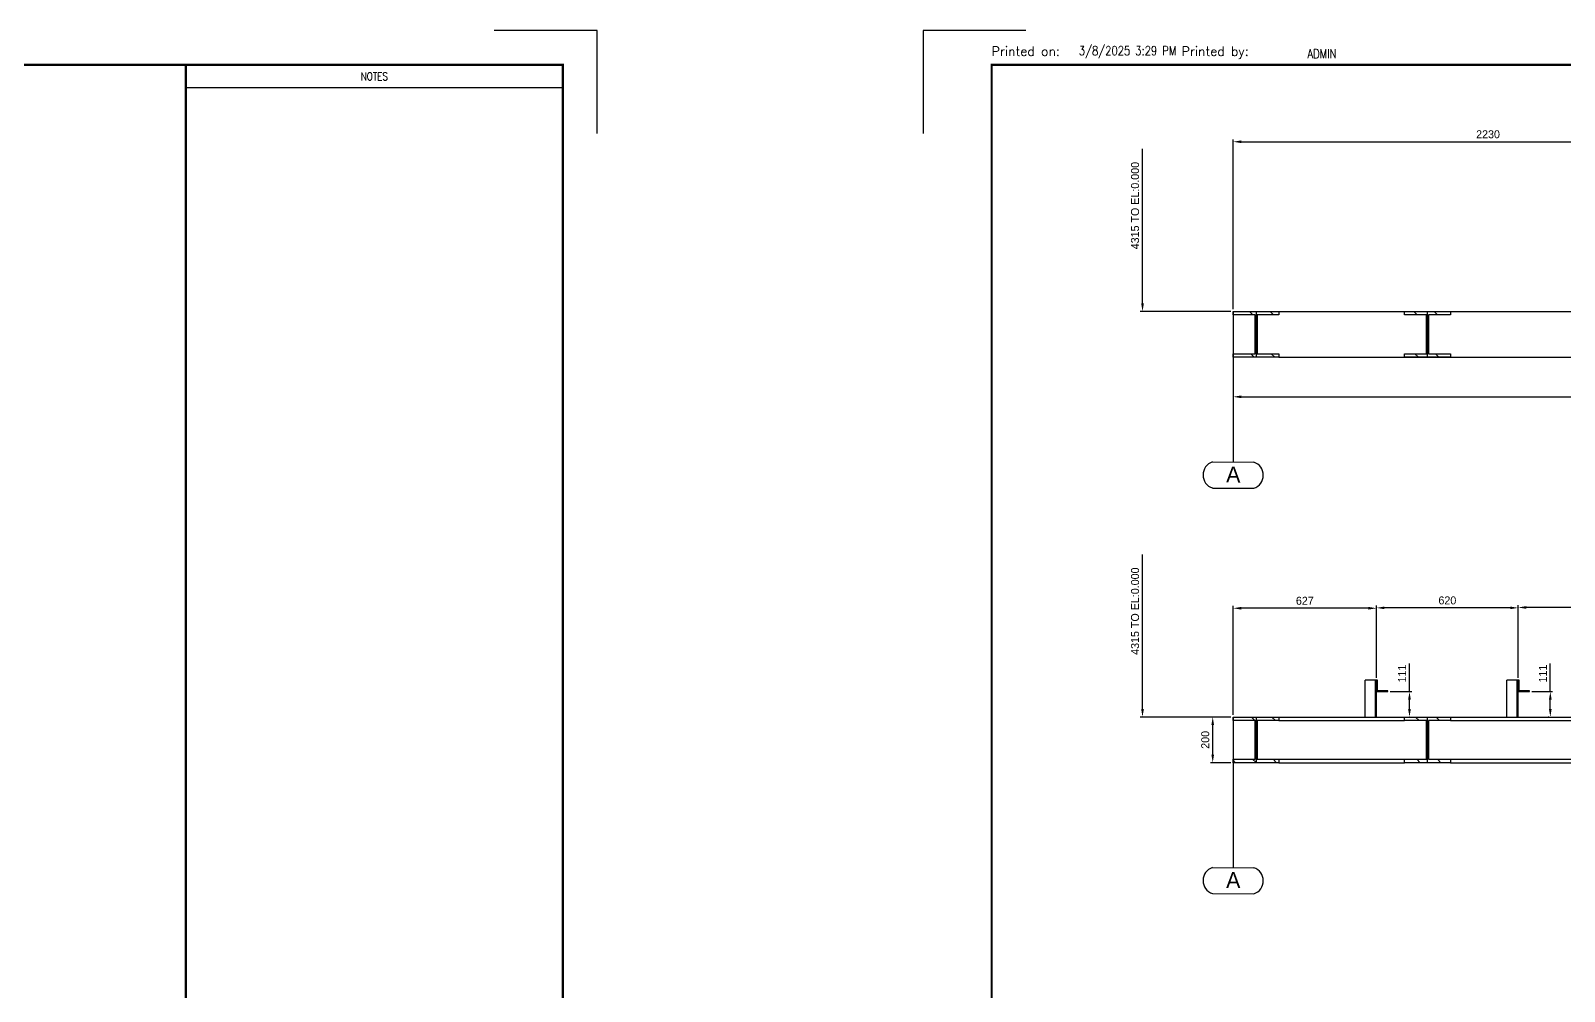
# Model space of a CAD drawing. Header units: millimetres. Extents: x 0 to 16187, y -20471 to 6290.
# Drawn here: x 2331 to 3002, y 3018 to 3438 of the extents above; entities that cross this region are included whole.
import ezdxf
from ezdxf.enums import TextEntityAlignment as Align

# ---------------------------------------------------------------- set-up
doc = ezdxf.new("R2010")
doc.units = ezdxf.units.MM
doc.header["$PDSIZE"] = -1
doc.layers.add('BORDER1', color=3, linetype='Continuous')
doc.layers.add('BORDER2', color=7, linetype='Continuous')
doc.styles.add('ROMANC', font='ROMANC', dxfattribs={"height": 5})
doc.styles.add('ROMANS', font='ROMANS.shx', dxfattribs={"width": 0.8})
doc.styles.add('ROMANT', font='ROMANT', dxfattribs={"height": 4})
doc.dimstyles.new('AM_ISO', dxfattribs={"dimtxt": 3.5, "dimasz": 3.5, "dimexe": 1, "dimexo": 1, "dimgap": 1.5, "dimtad": 1, "dimdsep": 46, "dimtxsty": 'Standard', "dimcen": 0, "dimclrd": 1, "dimclre": 1, "dimclrt": 1, "dimadec": 0, "dimazin": 2, "dimtp": 0.1, "dimtm": 0.1, "dimtfac": 0.71, "dimtdec": 3, "dimtmove": 0, "dimatfit": 3, "dimfxl": 1, "dimlwd": -1, "dimlwe": -1, "dimarcsym": 1})
pattern_1 = [(135, (1797.997, 654.945), (-4.490128, -4.490128), [])]
pattern_2 = [(135, (1797.997, 4474.5), (-4.490128, -4.490128), [])]

# ---------------------------------------------------------------- blocks, each defined once
blk = doc.blocks.new('_D_62')
at = {"color": 1, "linetype": 'ByBlock'}
for p, q in [((2996.14, 3148.81), (2996.14, 3161.15)), ((2988.1, 3148.81), (2997.14, 3148.81)), ((2996.14, 3141.21), (2996.14, 3145.31)), ((2995.56, 3137.71), (2995.14, 3137.71))]:
    blk.add_line(p, q, dxfattribs=at)
at = {"color": 1}
for points in [[(2996.72, 3145.31), (2995.55, 3145.31), (2996.14, 3148.81)], [(2995.55, 3141.21), (2996.72, 3141.21), (2996.14, 3137.71)]]:
    blk.add_solid(points, dxfattribs=at)
at = {"layer": 'Defpoints', "color": 0}
for p in [(2987.1, 3148.81), (2996.14, 3148.81), (2996.56, 3137.71)]:
    blk.add_point(p, dxfattribs=at)
at = {"color": 1, "insert": (2991.14, 3156.73), "char_height": 3.5, "attachment_point": 2, "rotation": 90}
blk.add_mtext('111', dxfattribs=at)
blk = doc.blocks.new('_D_63')
at = {"color": 1, "linetype": 'ByBlock'}
for p, q in [((2934.53, 3148.81), (2934.53, 3161.15)), ((2926.1, 3148.81), (2935.53, 3148.81)), ((2934.53, 3141.21), (2934.53, 3145.31)), ((2933.56, 3137.71), (2933.53, 3137.71))]:
    blk.add_line(p, q, dxfattribs=at)
at = {"color": 1}
for points in [[(2935.11, 3145.31), (2933.94, 3145.31), (2934.53, 3148.81)], [(2933.94, 3141.21), (2935.11, 3141.21), (2934.53, 3137.71)]]:
    blk.add_solid(points, dxfattribs=at)
at = {"layer": 'Defpoints', "color": 0}
for p in [(2925.1, 3148.81), (2934.53, 3148.81), (2934.56, 3137.71)]:
    blk.add_point(p, dxfattribs=at)
at = {"color": 1, "insert": (2929.53, 3156.73), "char_height": 3.5, "attachment_point": 2, "rotation": 90}
blk.add_mtext('111', dxfattribs=at)
blk = doc.blocks.new('*D3844')
at = {"color": 1, "linetype": 'ByBlock'}
for p, q in [((2857.4, 3316.22), (2857.4, 3390.51)), ((2860.9, 3389.51), (3076.9, 3389.51)), ((3080.4, 3338.22), (3080.4, 3390.51))]:
    blk.add_line(p, q, dxfattribs=at)
at = {"color": 1}
for points in [[(2860.9, 3390.1), (2860.9, 3388.93), (2857.4, 3389.51)], [(3076.9, 3388.93), (3076.9, 3390.1), (3080.4, 3389.51)]]:
    blk.add_solid(points, dxfattribs=at)
at = {"layer": 'Defpoints', "color": 0}
for p in [(3080.4, 3389.51), (3080.4, 3337.22), (2857.4, 3315.22)]:
    blk.add_point(p, dxfattribs=at)
at = {"color": 1, "insert": (2968.9, 3392.76), "char_height": 3.5, "attachment_point": 5}
blk.add_mtext('2230', dxfattribs=at)
blk = doc.blocks.new('*U609')
at = {"layer": 'BORDER1', "color": 154, "true_color": 0x1859a9, "const_width": 1}
blk.add_lwpolyline([(1.81, 811), (1144, 811), (1144, 0), (0, 0), (0, 811)], close=True, dxfattribs=at)
blk.add_lwpolyline([(979, 0), (979, 811)], dxfattribs=at)
at = {"layer": 'BORDER2'}
for points in [[(15, 826), (-30, 826), (-30, 781)], [(1159, 781), (1159, 826), (1114, 826)], [(1144, 801), (979, 801)]]:
    blk.add_lwpolyline(points, dxfattribs=at)
at = {"layer": 'BORDER2', "style": 'ROMANS'}
blk.add_text('Printed on:                 Printed by:', height=4, dxfattribs=at).set_placement((0, 815))
at = {"layer": 'BORDER2', "style": 'ROMANC', "width": 0.8}
blk.add_text('NOTES', height=3.5, dxfattribs=at).set_placement((1061.5, 806), align=Align.MIDDLE_CENTER)
at = {"layer": 'BORDER2', "char_height": 4, "attachment_point": 7, "style": 'ROMANS'}
for s, insert in [('3/8/2025 3:29 PM', (38.14, 813.89)), ('ADMIN', (138.14, 813.89))]:
    blk.add_mtext(s, dxfattribs=dict(at, insert=insert))
at = {"layer": 'BORDER2', "flags": 8}
for tag, height, style, p in [('REV-A', 3.24, 'ROMANS', (986.93, 140.25)), ('RE-A', 8.06, 'ROMANT', (1084.63, 7.17))]:
    blk.add_attdef(tag, text='', height=height, dxfattribs=dict(at, style=style)).set_placement(p, align=Align.CENTER)
at = {"layer": 'BORDER2', "style": 'ROMANS', "width": 3.830216}
blk.add_attdef('DATE-A', text='', height=3.24, dxfattribs=at).set_placement((995.51, 140.25), (1008.51, 140.25), align=Align.FIT)
at = {"layer": 'BORDER2'}
for tag, height, style, p in [('DRN-A', 3.24, 'ROMANS', (1018.38, 140.25)), ('CHD-A', 3.24, 'ROMANS', (1032.35, 140.25)), ('APD-A', 3.24, 'ROMANS', (1046.64, 140.25)), ('CONS_CONT_VEND', 4.2, 'ROMANC', (1061.39, 72.83))]:
    blk.add_attdef(tag, text='', height=height, dxfattribs=dict(at, style=style)).set_placement(p, align=Align.CENTER)
at = {"layer": 'BORDER2', "style": 'ROMANS', "width": 0.8}
for tag, p, height in [('1:X', (997.23, 122.55), 3.5), ('LOC', (1042.74, 122.55), 3.5), ('PROJ_NO', (1118.64, 122.55), 3.5), ('CONS_DRG_NO', (1011, 63), 3)]:
    blk.add_attdef(tag, p, '', height=height, dxfattribs=at)
at = {"layer": 'BORDER2', "lineweight": 30, "width": 0.8, "flags": 104}
blk.add_attdef('COMMENTS-A', text='', height=2.2, dxfattribs=at).set_placement((1055.21, 142.07), align=Align.MIDDLE_LEFT)
at = {"layer": 'BORDER2', "style": 'ROMANS', "width": 0.8}
for tag, p in [('PROJECT_TITLE_1', (1061.07, 55.35)), ('PROJECT_TITLE_2', (1061.07, 49.3))]:
    blk.add_attdef(tag, text='', height=3.5, dxfattribs=at).set_placement(p, align=Align.MIDDLE)
at = {"layer": 'BORDER2', "style": 'ROMANT', "width": 0.8}
for tag, p in [('DRG_TITLE_1', (1061.07, 36.31)), ('DRG_TITLE_2', (1061.07, 28.31)), ('DRG_TITLE_3', (1061.07, 20.31))]:
    blk.add_attdef(tag, text='', height=5, dxfattribs=at).set_placement(p, align=Align.CENTER)
at = {"layer": 'BORDER2', "style": 'ROMANT'}
for tag, p in [('AR', (995, 7.17)), ('PA', (1011.74, 7.17)), ('DC', (1028.45, 7.17)), ('TS', (1120.84, 7.17))]:
    blk.add_attdef(tag, p, '', height=8.06, dxfattribs=at)
for tag, p in [('SRNO', (1074.7, 7.17)), ('SH', (1115.8, 7.18))]:
    blk.add_attdef(tag, text='', height=8.06, dxfattribs=at).set_placement(p, align=Align.RIGHT)
at = {"layer": 'BORDER2', "style": 'ROMANS', "flags": 2}
blk.add_attdef('TB_VERSION', text='', height=2, dxfattribs=at).set_placement((1, -1), align=Align.TOP_LEFT)
blk = doc.blocks.new('*D4040')
at = {"color": 1, "linetype": 'ByBlock'}
for p, q in [((2856.4, 3137.71), (2847.45, 3137.71)), ((2848.45, 3121.21), (2848.45, 3134.21)), ((2856.4, 3117.71), (2847.45, 3117.71))]:
    blk.add_line(p, q, dxfattribs=at)
at = {"color": 1}
for points in [[(2849.03, 3134.21), (2847.87, 3134.21), (2848.45, 3137.71)], [(2847.87, 3121.21), (2849.03, 3121.21), (2848.45, 3117.71)]]:
    blk.add_solid(points, dxfattribs=at)
at = {"layer": 'Defpoints', "color": 0}
for p in [(2848.45, 3137.71), (2857.4, 3137.71), (2857.4, 3117.71)]:
    blk.add_point(p, dxfattribs=at)
at = {"color": 1, "insert": (2845.2, 3127.71), "char_height": 3.5, "attachment_point": 5, "rotation": 90}
blk.add_mtext('200', dxfattribs=at)
blk = doc.blocks.new('*D4046')
at = {"color": 1, "linetype": 'ByBlock'}
for p, q in [((2982.1, 3154.81), (2982.1, 3186.66)), ((3049.6, 3185.66), (2985.6, 3185.66)), ((3053.1, 3165.31), (3053.1, 3186.66))]:
    blk.add_line(p, q, dxfattribs=at)
at = {"color": 1}
for points in [[(2985.6, 3186.24), (2985.6, 3185.07), (2982.1, 3185.66)], [(3049.6, 3185.07), (3049.6, 3186.24), (3053.1, 3185.66)]]:
    blk.add_solid(points, dxfattribs=at)
at = {"layer": 'Defpoints', "color": 0}
for p in [(2982.1, 3185.66), (3053.1, 3164.31), (2982.1, 3153.81)]:
    blk.add_point(p, dxfattribs=at)
at = {"color": 1, "insert": (3017.6, 3188.91), "char_height": 3.5, "attachment_point": 5}
blk.add_mtext('710', dxfattribs=at)
blk = doc.blocks.new('*D4047')
at = {"color": 1, "linetype": 'ByBlock'}
for p, q in [((2920.1, 3154.81), (2920.1, 3186.48)), ((2978.6, 3185.48), (2923.6, 3185.48)), ((2982.1, 3154.81), (2982.1, 3186.48))]:
    blk.add_line(p, q, dxfattribs=at)
at = {"color": 1}
for points in [[(2923.6, 3186.06), (2923.6, 3184.9), (2920.1, 3185.48)], [(2978.6, 3184.9), (2978.6, 3186.06), (2982.1, 3185.48)]]:
    blk.add_solid(points, dxfattribs=at)
at = {"layer": 'Defpoints', "color": 0}
for p in [(2920.1, 3185.48), (2920.1, 3153.81), (2982.1, 3153.81)]:
    blk.add_point(p, dxfattribs=at)
at = {"color": 1, "insert": (2951.1, 3188.73), "char_height": 3.5, "attachment_point": 5}
blk.add_mtext('620', dxfattribs=at)
blk = doc.blocks.new('*D4048')
at = {"color": 1, "linetype": 'ByBlock'}
for p, q in [((2857.4, 3138.71), (2857.4, 3186.32)), ((2916.6, 3185.32), (2860.9, 3185.32)), ((2920.1, 3154.81), (2920.1, 3186.32))]:
    blk.add_line(p, q, dxfattribs=at)
at = {"color": 1}
for points in [[(2860.9, 3185.9), (2860.9, 3184.73), (2857.4, 3185.32)], [(2916.6, 3184.73), (2916.6, 3185.9), (2920.1, 3185.32)]]:
    blk.add_solid(points, dxfattribs=at)
at = {"layer": 'Defpoints', "color": 0}
for p in [(2857.4, 3185.32), (2920.1, 3153.81), (2857.4, 3137.71)]:
    blk.add_point(p, dxfattribs=at)
at = {"color": 1, "insert": (2888.75, 3188.57), "char_height": 3.5, "attachment_point": 5}
blk.add_mtext('627', dxfattribs=at)
blk = doc.blocks.new('*D4460')
at = {"color": 1, "linetype": 'ByBlock'}
for p, q in [((2857.4, 3294.22), (2857.4, 3276.88)), ((3488.8, 3294.22), (3488.8, 3276.88)), ((2860.9, 3277.88), (3485.3, 3277.88))]:
    blk.add_line(p, q, dxfattribs=at)
at = {"color": 1}
for points in [[(2860.9, 3278.46), (2860.9, 3277.29), (2857.4, 3277.88)], [(3485.3, 3277.29), (3485.3, 3278.46), (3488.8, 3277.88)]]:
    blk.add_solid(points, dxfattribs=at)
at = {"layer": 'Defpoints', "color": 0}
for p in [(2857.4, 3295.22), (3488.8, 3295.22), (3488.8, 3277.88)]:
    blk.add_point(p, dxfattribs=at)
at = {"color": 1, "insert": (3173.1, 3281.13), "char_height": 3.5, "attachment_point": 5}
blk.add_mtext('6314', dxfattribs=at)
blk = doc.blocks.new('A$7E9318A25A27D')
at = {"color": 1}
blk.add_line((13.2, 77.36), (13.2, 11.43), dxfattribs=at)
at = {"color": 1, "ltscale": 0.2}
blk.add_line((4.15, 11.48), (22.25, 11.39), dxfattribs=at)
at = {"color": 1, "linetype": 'Continuous', "lineweight": 25}
blk.add_line((4.14, 0.09), (22.29, 0.01), dxfattribs=at)
at = {"color": 1, "ltscale": 0.2}
for centre, radius, start, end in [((5.98, 5.79), 5.98, 107.86898, 252.02455), ((20.4, 5.69), 5.99, 287.96509, 71.9697)]:
    blk.add_arc(centre, radius, start, end, dxfattribs=at)
at = {"color": 1, "linetype": 'Continuous', "lineweight": 25}
blk.add_text('A', height=7, rotation=359.95368, dxfattribs=at).set_placement((10.1, 2.5))
blk = doc.blocks.new('*D5743')
at = {"color": 1, "linetype": 'ByBlock'}
for p, q in [((2817.74, 3318.72), (2817.74, 3386.38)), ((2856.4, 3315.22), (2816.74, 3315.22))]:
    blk.add_line(p, q, dxfattribs=at)
at = {"color": 1}
blk.add_solid([(2817.16, 3318.72), (2818.33, 3318.72), (2817.74, 3315.22)], dxfattribs=at)
at = {"layer": 'Defpoints', "color": 0}
for p in [(2817.74, 3407.88), (2857.4, 3407.88), (2857.4, 3315.22)]:
    blk.add_point(p, dxfattribs=at)
at = {"color": 1, "insert": (2814.49, 3361.55), "char_height": 3.5, "attachment_point": 5, "rotation": 90}
blk.add_mtext('4315 TO EL:0.000', dxfattribs=at)
blk = doc.blocks.new('*D5748')
at = {"color": 1, "linetype": 'ByBlock'}
for p, q in [((2817.74, 3141.21), (2817.74, 3208.88)), ((2856.4, 3137.71), (2816.74, 3137.71))]:
    blk.add_line(p, q, dxfattribs=at)
at = {"color": 1}
blk.add_solid([(2817.16, 3141.21), (2818.33, 3141.21), (2817.74, 3137.71)], dxfattribs=at)
at = {"layer": 'Defpoints', "color": 0}
for p in [(2817.74, 3230.37), (2857.4, 3230.37), (2857.4, 3137.71)]:
    blk.add_point(p, dxfattribs=at)
at = {"color": 1, "insert": (2814.49, 3184.04), "char_height": 3.5, "attachment_point": 5, "rotation": 90}
blk.add_mtext('4315 TO EL:0.000', dxfattribs=at)

msp = doc.modelspace()

# ---------------------------------------------------------------- hatches: boundary and pattern name
at = {"linetype": 'Continuous', "lineweight": 18}
h = msp.add_hatch(dxfattribs=at)
h.set_pattern_fill('ANSI31', scale=2, angle=90, style=0)
h.set_pattern_definition(pattern_1)
h.paths.add_polyline_path([(2867.40348, 3315.22321), (2857.40348, 3315.22321), (2857.40348, 3313.72321), (2866.95348, 3313.72321), (2866.95348, 3296.72321), (2857.40348, 3296.72321), (2857.40348, 3295.22321), (2867.40348, 3295.22321)], flags=0)
h = msp.add_hatch(dxfattribs=at)
h.set_pattern_fill('ANSI31', scale=2, angle=90, style=0)
h.set_pattern_definition(pattern_1)
h.paths.add_polyline_path([(2867.85348, 3296.72321), (2867.85348, 3313.72321), (2877.40348, 3313.72321), (2877.40348, 3315.22321), (2867.40348, 3315.22321), (2867.40348, 3295.22321), (2877.40348, 3295.22321), (2877.40348, 3296.72321)], flags=0)
h = msp.add_hatch(dxfattribs=at)
h.set_pattern_fill('ANSI31', scale=2, angle=90, style=0)
h.set_pattern_definition(pattern_1)
h.paths.add_polyline_path([(2942.40348, 3315.22321), (2932.40348, 3315.22321), (2932.40348, 3313.72321), (2941.95348, 3313.72321), (2941.95348, 3296.72321), (2932.40348, 3296.72321), (2932.40348, 3295.22321), (2942.40348, 3295.22321)], flags=0)
h = msp.add_hatch(dxfattribs=at)
h.set_pattern_fill('ANSI31', scale=2, angle=90, style=0)
h.set_pattern_definition(pattern_1)
h.paths.add_polyline_path([(2952.40348, 3315.22321), (2942.40348, 3315.22321), (2942.40348, 3295.22321), (2952.40348, 3295.22321), (2952.40348, 3296.72321), (2942.85348, 3296.72321), (2942.85348, 3313.72321), (2952.40348, 3313.72321)], flags=0)
h = msp.add_hatch(dxfattribs=at)
h.set_pattern_fill('ANSI31', scale=2, angle=90, style=0)
h.set_pattern_definition(pattern_2)
h.paths.add_polyline_path([(2867.40348, 3137.71391), (2857.40348, 3137.71391), (2857.40348, 3136.21391), (2866.95348, 3136.21391), (2866.95348, 3119.21391), (2857.40348, 3119.21391), (2857.40348, 3117.71391), (2867.40348, 3117.71391)], flags=0)
h = msp.add_hatch(dxfattribs=at)
h.set_pattern_fill('ANSI31', scale=2, angle=90, style=0)
h.set_pattern_definition(pattern_2)
h.paths.add_polyline_path([(2867.40348, 3137.71391), (2867.40348, 3117.71391), (2877.40348, 3117.71391), (2877.40348, 3119.21391), (2867.85348, 3119.21391), (2867.85348, 3136.21391), (2877.40348, 3136.21391), (2877.40348, 3137.71391)], flags=0)
h = msp.add_hatch(dxfattribs=at)
h.set_pattern_fill('ANSI31', scale=2, angle=90, style=0)
h.set_pattern_definition(pattern_2)
h.paths.add_polyline_path([(2942.40348, 3137.71391), (2932.40348, 3137.71391), (2932.40348, 3136.21391), (2941.95348, 3136.21391), (2941.95348, 3119.21391), (2932.40348, 3119.21391), (2932.40348, 3117.71391), (2942.40348, 3117.71391)], flags=0)
h = msp.add_hatch(dxfattribs=at)
h.set_pattern_fill('ANSI31', scale=2, angle=90, style=0)
h.set_pattern_definition(pattern_2)
h.paths.add_polyline_path([(2952.40348, 3137.71391), (2942.40348, 3137.71391), (2942.40348, 3117.71391), (2952.40348, 3117.71391), (2952.40348, 3119.21391), (2942.85348, 3119.21391), (2942.85348, 3136.21391), (2952.40348, 3136.21391)], flags=0)

# ---------------------------------------------------------------- linework, layer by layer
at = {"color": 7, "linetype": 'Continuous', "lineweight": 25}
for p, q in [((2857.40348, 3313.72321), (2857.40348, 3315.22321)), ((2857.40348, 3315.22321), (2867.40348, 3315.22321)), ((2867.40348, 3315.22321), (2867.40348, 3295.22321)), ((2867.40348, 3315.22321), (2877.40348, 3315.22321)), ((2877.40348, 3315.22321), (2877.40348, 3313.72321)), ((2932.40348, 3313.72321), (2932.40348, 3315.22321)), ((2932.40348, 3315.22321), (2942.40348, 3315.22321)), ((2942.40348, 3295.22321), (2942.40348, 3315.22321)), ((2942.40348, 3315.22321), (2952.40348, 3315.22321)), ((2952.40348, 3315.22321), (2952.40348, 3313.72321)), ((2866.95348, 3313.72321), (2857.40348, 3313.72321)), ((2866.95348, 3296.72321), (2866.95348, 3313.72321)), ((2877.40348, 3313.72321), (2867.85348, 3313.72321)), ((2867.85348, 3313.72321), (2867.85348, 3296.72321)), ((2941.95348, 3313.72321), (2932.40348, 3313.72321)), ((2941.95348, 3296.72321), (2941.95348, 3313.72321)), ((2952.40348, 3313.72321), (2942.85348, 3313.72321)), ((2942.85348, 3313.72321), (2942.85348, 3296.72321)), ((2857.40348, 3295.22321), (2857.40348, 3296.72321)), ((2857.40348, 3296.72321), (2866.95348, 3296.72321)), ((2867.40348, 3295.22321), (2857.40348, 3295.22321)), ((2877.40348, 3295.22321), (2867.40348, 3295.22321)), ((2867.85348, 3296.72321), (2877.40348, 3296.72321)), ((2877.40348, 3296.72321), (2877.40348, 3295.22321)), ((2932.40348, 3295.22321), (2932.40348, 3296.72321)), ((2932.40348, 3296.72321), (2941.95348, 3296.72321)), ((2942.40348, 3295.22321), (2932.40348, 3295.22321)), ((2952.40348, 3295.22321), (2942.40348, 3295.22321)), ((2942.85348, 3296.72321), (2952.40348, 3296.72321)), ((2952.40348, 3296.72321), (2952.40348, 3295.22321)), ((2915.10348, 3137.71391), (2915.10348, 3153.81391)), ((2919.70348, 3153.81391), (2915.10348, 3153.81391)), ((2919.70348, 3137.71391), (2919.70348, 3153.81391)), ((2920.10348, 3153.81391), (2919.70348, 3153.81391)), ((2920.50348, 3153.81391), (2920.10348, 3153.81391)), ((2920.10348, 3153.81391), (2920.10348, 3148.81391)), ((2920.50348, 3149.21391), (2920.50348, 3153.81391)), ((2977.10348, 3137.71391), (2977.10348, 3153.81391)), ((2981.70348, 3153.81391), (2977.10348, 3153.81391)), ((2982.10348, 3153.81391), (2981.70348, 3153.81391)), ((2981.70348, 3137.71391), (2981.70348, 3153.81391)), ((2982.50348, 3153.81391), (2982.10348, 3153.81391)), ((2982.10348, 3153.81391), (2982.10348, 3148.81391)), ((2982.50348, 3149.21391), (2982.50348, 3153.81391)), ((2920.10348, 3148.81391), (2925.10348, 3148.81391)), ((2920.10348, 3137.71391), (2920.10348, 3148.81391)), ((2925.10348, 3149.21391), (2920.50348, 3149.21391)), ((2925.10348, 3148.81391), (2925.10348, 3149.21391)), ((2982.10348, 3148.81391), (2987.10348, 3148.81391)), ((2982.10348, 3137.71391), (2982.10348, 3148.81391)), ((2987.10348, 3149.21391), (2982.50348, 3149.21391)), ((2987.10348, 3148.81391), (2987.10348, 3149.21391)), ((2857.40348, 3136.21391), (2857.40348, 3137.71391)), ((2857.40348, 3137.71391), (2867.40348, 3137.71391)), ((2866.95348, 3136.21391), (2857.40348, 3136.21391)), ((2866.95348, 3119.21391), (2866.95348, 3136.21391)), ((2867.40348, 3137.71391), (2867.40348, 3117.71391)), ((2867.40348, 3137.71391), (2877.40348, 3137.71391)), ((2877.40348, 3136.21391), (2867.85348, 3136.21391)), ((2867.85348, 3136.21391), (2867.85348, 3119.21391)), ((2877.40348, 3137.71391), (2877.40348, 3136.21391)), ((2877.40348, 3137.71391), (2932.40348, 3137.71391)), ((2877.40348, 3136.21391), (2932.40348, 3136.21391)), ((2932.40348, 3136.21391), (2932.40348, 3137.71391)), ((2932.40348, 3137.71391), (2942.40348, 3137.71391)), ((2941.95348, 3136.21391), (2932.40348, 3136.21391)), ((2941.95348, 3119.21391), (2941.95348, 3136.21391)), ((2942.40348, 3117.71391), (2942.40348, 3137.71391)), ((2942.40348, 3137.71391), (2952.40348, 3137.71391)), ((2952.40348, 3136.21391), (2942.85348, 3136.21391)), ((2942.85348, 3136.21391), (2942.85348, 3119.21391)), ((2952.40348, 3137.71391), (2952.40348, 3136.21391)), ((2952.40348, 3137.71391), (3007.40348, 3137.71391)), ((2952.40348, 3136.21391), (3007.40348, 3136.21391)), ((2857.40348, 3119.21391), (2866.95348, 3119.21391)), ((2857.40348, 3117.71391), (2857.40348, 3119.21391)), ((2867.40348, 3117.71391), (2857.40348, 3117.71391)), ((2877.40348, 3117.71391), (2867.40348, 3117.71391)), ((2867.85348, 3119.21391), (2877.40348, 3119.21391)), ((2877.40348, 3119.21391), (2877.40348, 3117.71391)), ((2877.40348, 3119.21391), (2932.40348, 3119.21391)), ((2877.40348, 3117.71391), (2932.40348, 3117.71391)), ((2932.40348, 3117.71391), (2932.40348, 3119.21391)), ((2932.40348, 3119.21391), (2941.95348, 3119.21391)), ((2942.40348, 3117.71391), (2932.40348, 3117.71391)), ((2952.40348, 3117.71391), (2942.40348, 3117.71391)), ((2942.85348, 3119.21391), (2952.40348, 3119.21391)), ((2952.40348, 3119.21391), (2952.40348, 3117.71391)), ((2952.40348, 3119.21391), (3007.40348, 3119.21391)), ((2952.40348, 3117.71391), (3007.40348, 3117.71391))]:
    msp.add_line(p, q, dxfattribs=at)
for p, q in [((2877.40348, 3315.22321), (3488.80348, 3315.22321)), ((2877.40348, 3295.22321), (3488.80348, 3295.22321))]:
    msp.add_line(p, q)

# ---------------------------------------------------------------- block references
for p in [(2844.20198, 3237.86023), (2844.20198, 3060.35092)]:
    msp.add_blockref('A$7E9318A25A27D', p)
at = {"layer": 'BORDER1'}
for p in [(1420.17862, 2612.13313), (2751.74575, 2612.13313)]:
    msp.add_blockref('*U609', p, dxfattribs=at)

# ---------------------------------------------------------------- dimensions: what is measured, and where the dimension line sits
for base, p1, p2, picture, middle in [((2817.74233, 3407.87977), (2857.40348, 3315.22321), (2857.40348, 3407.87977), '*D5743', (2814.49233, 3361.55149)), ((2817.74233, 3230.37046), (2857.40348, 3137.71391), (2857.40348, 3230.37046), '*D5748', (2814.49233, 3184.04218))]:
    dim = msp.add_linear_dim(base=base, p1=p1, p2=p2, angle=90, text='4315 TO EL:0.000', dimstyle='AM_ISO', override={"dimtxt": 3.5, "dimtxsty": 'Standard', "dimse2": 1, "dimsd2": 1})
    dim.commit()
    dim.dimension.update_dxf_attribs({"geometry": picture, "text_midpoint": middle})
for base, p1, p2, picture, middle in [((3080.40348, 3389.51283), (2857.40348, 3315.22321), (3080.40348, 3337.22321), '*D3844', (2968.90348, 3392.76283)), ((3488.80348, 3277.87735), (2857.40348, 3295.22321), (3488.80348, 3295.22321), '*D4460', (3173.10348, 3281.12735)), ((2857.40348, 3185.31611), (2920.10348, 3153.81391), (2857.40348, 3137.71391), '*D4048', (2888.75348, 3188.56611)), ((2920.10348, 3185.48093), (2982.10348, 3153.81391), (2920.10348, 3153.81391), '*D4047', (2951.10348, 3188.73093)), ((2982.10348, 3185.65771), (3053.10348, 3164.31391), (2982.10348, 3153.81391), '*D4046', (3017.60348, 3188.90771))]:
    dim = msp.add_linear_dim(base=base, p1=p1, p2=p2, dimstyle='AM_ISO', override={"dimtxt": 3.5, "dimlfac": 10})
    dim.commit()
    dim.dimension.update_dxf_attribs({"geometry": picture, "text_midpoint": middle})
for base, p1, p2, picture, middle in [((2934.52553, 3148.81391), (2934.55542, 3137.71391), (2925.10348, 3148.81391), '_D_63', (2934.52553, 3156.73057)), ((2996.1362, 3148.81391), (2996.56333, 3137.71391), (2987.10348, 3148.81391), '_D_62', (2996.1362, 3156.73057))]:
    dim = msp.add_linear_dim(base=base, p1=p1, p2=p2, angle=90, dimstyle='AM_ISO', override={"dimtxt": 3.5, "dimlfac": 10})
    dim.commit()
    dim.dimension.update_dxf_attribs({"geometry": picture, "text_midpoint": middle, "dimtype": 160})
dim = msp.add_linear_dim(base=(2848.44897, 3137.71391), p1=(2857.40348, 3117.71391), p2=(2857.40348, 3137.71391), angle=90, dimstyle='AM_ISO', override={"dimtxt": 3.5, "dimlfac": 10})
dim.commit()
dim.dimension.update_dxf_attribs({"geometry": '*D4040', "text_midpoint": (2845.19897, 3127.71391)})

doc.saveas('drawing.dxf')
